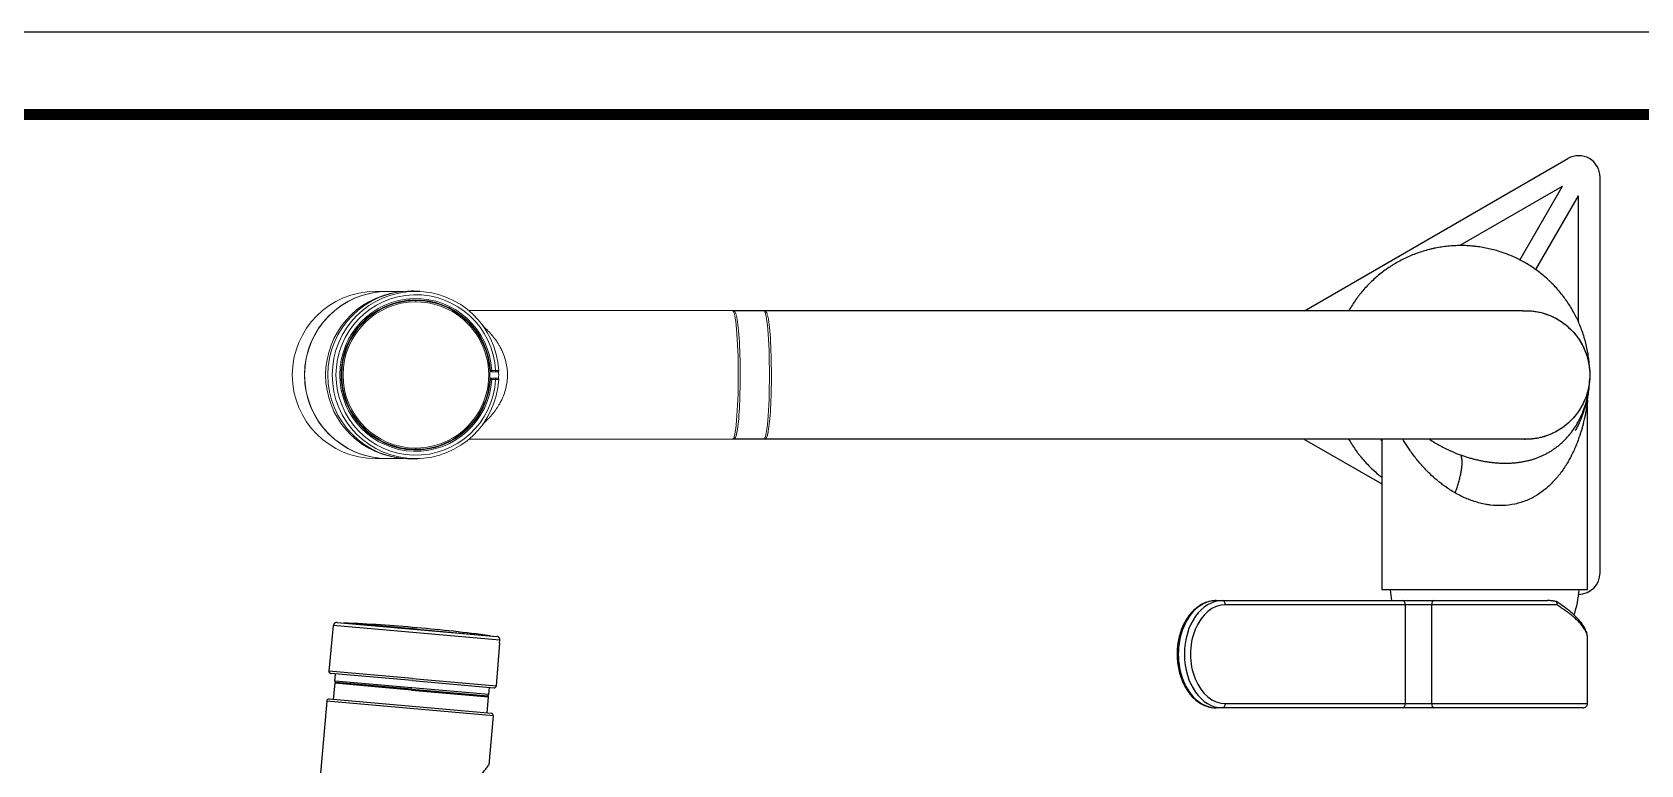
# Model space of a CAD drawing. Extents: x 0 to 1128, y 0 to 827.
# Drawn here: x 388.2 to 763.2, y 656 to 826.8 of the extents above; entities that cross this region are included whole.
import ezdxf

# ---------------------------------------------------------------- set-up
doc = ezdxf.new("R2010")
doc.units = 0
doc.header["$LTSCALE"] = 10
doc.header["$MEASUREMENT"] = 0
doc.layers.get('0').update_dxf_attribs({"linetype": 'CONTINUOUS'})
doc.layers.add('1', color=7, linetype='CONTINUOUS')

msp = doc.modelspace()

# ---------------------------------------------------------------- linework, layer by layer
at = {"color": 7, "linetype": 'Continuous'}
for p, q in [((684.75, 761.86), (746.19, 797.33)), ((753.69, 700.72), (753.69, 793)), ((744.86, 790.79), (721.03, 777.04)), ((744.86, 790.79), (734.95, 773.72)), ((738.7, 771.43), (748.69, 788.62)), ((748.69, 759.16), (748.69, 788.62)), ((748.69, 755.3), (748.69, 755.31)), ((684.75, 731.86), (702.79, 721.45))]:
    msp.add_line(p, q, dxfattribs=at)
at = {"ltscale": 0.5}
for p, q in [((558.73, 761.86), (551.46, 761.86)), ((735.61, 761.85), (558.81, 761.85)), ((558.74, 731.87), (551.47, 731.87)), ((735.77, 731.87), (558.74, 731.87))]:
    msp.add_line(p, q, dxfattribs=at)
msp.add_lwpolyline([(0, 0), (1128.4, 0), (1128.4, 826.8), (0, 826.8)], close=True, dxfattribs=at)
at = {"color": 5, "linetype": 'ByBlock', "lineweight": 200, "const_width": 2.6}
msp.add_lwpolyline([(18.14, 35.4), (1110.14, 35.4), (1110.14, 807.6), (18.14, 807.6)], close=True, dxfattribs=at)
at = {"color": 7, "linetype": 'Continuous'}
for centre, start, end in [((748.69, 793), 0, 120), ((748.69, 700.72), 270.1485, 0)]:
    msp.add_arc(centre, 5, start, end, dxfattribs=at)
at = {"layer": '1', "color": 7, "linetype": 'Continuous', "lineweight": 18}
for p, q in [((471.05, 766.37), (468.24, 766.37)), ((474.7, 766.37), (471.11, 766.37)), ((479.49, 766.28), (478.57, 766.37)), ((479.32, 764.12), (479.22, 764.14)), ((551.47, 761.87), (489.97, 761.87)), ((495.3, 747.62), (496.2, 747.62)), ((496.2, 746.12), (495.3, 746.12)), ((489.97, 731.87), (551.47, 731.87)), ((479.22, 729.61), (479.32, 729.62)), ((468.24, 727.37), (471.05, 727.37)), ((471.11, 727.37), (474.7, 727.37)), ((478.57, 727.37), (479.49, 727.47))]:
    msp.add_line(p, q, dxfattribs=at)
at = {"layer": '1', "color": 7, "linetype": 'Continuous', "lineweight": 13}
for p, q in [((477.55, 766.37), (476.62, 766.47)), ((477.6, 764.21), (477.49, 764.22)), ((494.88, 747.9), (495, 747.9)), ((495.32, 747.92), (496.23, 747.92)), ((495, 745.84), (494.88, 745.84)), ((496.23, 745.82), (495.32, 745.82)), ((477.6, 729.53), (477.49, 729.52)), ((477.55, 727.37), (476.62, 727.28))]:
    msp.add_line(p, q, dxfattribs=at)
at = {"layer": '1', "color": 7, "linetype": 'Continuous', "lineweight": -3}
for p, q in [((750.79, 696.86), (750.79, 740.97)), ((702.79, 731.86), (702.79, 696.86)), ((664.21, 694.26), (665.62, 694.26)), ((665.62, 694.26), (707.6, 694.26)), ((702.79, 696.86), (750.79, 696.86)), ((748.79, 696.76), (704.79, 696.76)), ((706.69, 696.86), (706.79, 696.76)), ((707.6, 694.26), (714.92, 694.26)), ((746.89, 696.86), (746.79, 696.76)), ((708.3, 693.26), (666.33, 693.26)), ((714.41, 693.26), (708.3, 693.26)), ((708.3, 670.26), (708.3, 693.26)), ((714.41, 693.26), (714.41, 670.26)), ((458.37, 688.46), (457.34, 677.81)), ((477.8, 686.76), (458.37, 688.46)), ((459.24, 689.18), (496.47, 685.92)), ((477.87, 687.56), (460.88, 689.05)), ((497.2, 685.06), (477.8, 686.76)), ((477.87, 687.56), (494.85, 686.08)), ((495.57, 686), (496.47, 685.92)), ((496.39, 674.39), (497.17, 684.36)), ((497.14, 684.36), (497.2, 685.06)), ((497.14, 684.36), (497.17, 684.36)), ((750.76, 670.26), (750.76, 685.59)), ((476.86, 676.1), (457.34, 677.81)), ((476.82, 675.6), (457.8, 677.26)), ((458.74, 675.47), (458.89, 677.16)), ((494.6, 672.33), (458.74, 675.47)), ((476.65, 673.6), (458.91, 675.15)), ((476.82, 675.6), (495.84, 673.93)), ((476.86, 676.1), (496.39, 674.39)), ((458.7, 674.97), (458.37, 671.19)), ((476.63, 673.4), (458.7, 674.97)), ((476.63, 673.4), (494.56, 671.84)), ((476.65, 673.6), (494.38, 672.05)), ((494.23, 668.05), (494.56, 671.84)), ((494.6, 672.33), (494.75, 674.03)), ((456.83, 670.82), (451.93, 614.83)), ((495.68, 667.42), (456.83, 670.82)), ((495.23, 667.96), (457.37, 671.27)), ((665.62, 669.26), (664.21, 669.26)), ((707.6, 669.26), (665.62, 669.26)), ((666.33, 670.26), (708.3, 670.26)), ((714.92, 669.26), (707.6, 669.26)), ((708.3, 670.26), (714.41, 670.26)), ((494.68, 655.96), (495.68, 667.42))]:
    msp.add_line(p, q, dxfattribs=at)
for centre, radius, start, end in [((726.79, 698.12), 22.04, 183.5395, 190.1058), ((726.79, 698.12), 22.04, 340.9213, 356.4605), ((459.17, 688.38), 0.8, 85, 174.5), ((460.87, 688.75), 0.3, 87.4433, 101.9899), ((443.04, 289.45), 400, 85, 87.4433), ((443.04, 289.45), 400, 82.5567, 85), ((494.82, 685.78), 0.3, 68.0101, 82.5567), ((457.84, 677.76), 0.5, 174.5, 265), ((458.9, 674.96), 0.2, 85, 175), ((459.04, 675.45), 0.3, 175, 265), ((494.31, 672.36), 0.3, 265, 355), ((494.36, 671.85), 0.2, 355, 85), ((495.89, 674.43), 0.5, 265, 355.5), ((457.33, 670.78), 0.5, 85, 175), ((495.18, 667.46), 0.5, 355, 85)]:
    msp.add_arc(centre, radius, start, end, dxfattribs=at)
at = {"layer": '1', "color": 7, "linetype": 'Continuous', "lineweight": 18}
for centre, major_axis, ratio, start_param, end_param in [((468.24, 746.87), (0, -19.5), 0.996195, 3.141593, 4.712389), ((471.05, 746.87), (0, -19.5), 0.996195, 3.141593, 4.712389), ((471.11, 746.87), (0, -19.5), 0.996195, 3.141593, 4.712389), ((476.01, 746.87), (0, -19.5), 0.996195, 3.282719, 4.712389), ((476.62, 746.87), (0, -19.6), 0.996195, 3.141593, 6.283185), ((477.55, 746.87), (0, -19.5), 0.996195, 3.141593, 6.283185), ((476.62, 746.87), (0, -19.6), 0.996195, 3.041651, 3.141593), ((477.55, 746.87), (0, -19.5), 0.996195, 1.625505, 3.141593), ((477.49, 746.87), (0, 17.35), 0.996195, 0, 3.141593), ((477.6, 746.87), (0, 17.5), 0.996195, 4.771421, 10.936543), ((477.6, 746.87), (0, -17.34), 0.996195, 3.141593, 6.283185), ((477.49, 746.87), (0, 17.49), 0.996195, 4.771456, 6.383135), ((477.49, 746.87), (0, -17.35), 0.996195, 3.041651, 3.141593), ((477.6, 746.87), (0, -17.34), 0.996195, 0, 3.141593), ((551.97, 746.87), (0, -14.5), 0.087156, 1.570796, 2.833864), ((559.24, 746.87), (0, -14.5), 0.087156, 1.570796, 2.833864), ((468.24, 746.87), (0, -19.5), 0.996195, 4.712389, 6.283185), ((471.05, 746.87), (0, -19.5), 0.996195, 4.712389, 6.283185), ((471.11, 746.87), (0, -19.5), 0.996195, 4.712389, 6.283185), ((476.01, 746.87), (0, -19.5), 0.996195, 4.712389, 6.142059), ((477.49, 746.87), (0, -19.51), 0.996195, 1.525769, 1.615822), ((551.97, 746.87), (0, -14.5), 0.087156, 0.443505, 1.570796), ((559.24, 746.87), (0, -14.5), 0.087156, 0.443505, 1.570796), ((477.55, 746.87), (0, -19.5), 0.996195, 0, 1.516088), ((477.49, 746.87), (0, 17.49), 0.996195, 4.407009, 4.653322), ((477.49, 746.87), (0, 17.49), 0.996195, 3.041643, 4.19865), ((477.49, 746.87), (0, -17.35), 0.996195, 0, 0.099942), ((476.62, 746.87), (0, -19.6), 0.996195, 0, 0.099942)]:
    msp.add_ellipse(centre, major_axis=major_axis, ratio=ratio, start_param=start_param, end_param=end_param, dxfattribs=at)
at = {"layer": '1', "color": 7, "linetype": 'Continuous', "lineweight": 13}
for centre, major_axis, ratio, start_param, end_param in [((477.62, 746.87), (0, 18.7), 0.996195, 4.768562, 10.939402), ((477.62, 746.87), (0, 17.8), 0.996195, 4.771421, 10.936543), ((477.63, 746.87), (0, -17.05), 0.996195, 3.141593, 6.283185), ((477.6, 763.91), (0, -0.3), 0.087156, 1.61344, 3.132866), ((477.63, 746.87), (0, -17.05), 0.996195, 0, 3.141593), ((551.47, 746.87), (0, -15), 0.087156, 1.570796, 3.141593), ((558.74, 746.87), (0, -15), 0.087156, 1.570796, 3.141593), ((495.3, 747.92), (-0.299, -0.018), 0.005142, 0.095842, 1.657912), ((495.3, 747.92), (0, 0.3), 0.995395, 1.629826, 3.141593), ((495.3, 747.92), (0, 0.3), 0.087156, 3.141593, 4.712389), ((551.47, 746.87), (0, -15), 0.087156, 6.283185, 7.853982), ((558.74, 746.87), (0, -15), 0.087156, 6.283185, 7.853982), ((495.3, 745.82), (0, -0.3), 0.995395, 3.141593, 4.65336), ((495.3, 745.82), (0.299, -0.018), 0.005142, 1.483681, 3.045751), ((495.3, 745.82), (0, -0.3), 0.087156, 1.570796, 3.141593), ((477.6, 729.83), (0, 0.3), 0.087156, 3.150319, 4.669746)]:
    msp.add_ellipse(centre, major_axis=major_axis, ratio=ratio, start_param=start_param, end_param=end_param, dxfattribs=at)
at = {"layer": '1', "color": 7, "linetype": 'Continuous', "lineweight": -3}
for centre, major_axis, ratio, start_param, end_param in [((664.21, 681.76), (0, 12.5), 0.707107, 0, 3.141593), ((665.62, 681.76), (0, -12.5), 0.707107, 3.141593, 6.283185), ((665.62, 693.26), (0, 1), 0.707107, 4.712389, 6.283185), ((707.6, 693.26), (0, 1), 0.707107, 4.712389, 6.283185), ((714.92, 693.26), (0, 1), 0.514139, 0, 1.570796), ((666.33, 681.76), (0, 11.5), 0.707107, 0, 3.141593), ((665.62, 670.26), (0, -1), 0.707107, 0, 1.570796), ((707.6, 670.26), (0, -1), 0.707107, 0, 1.570796), ((714.92, 670.26), (0, -1), 0.514139, 4.712389, 6.283185)]:
    msp.add_ellipse(centre, major_axis=major_axis, ratio=ratio, start_param=start_param, end_param=end_param, dxfattribs=at)
for points, knots in [([(751.25, 748.36), (751.25, 748.37), (751.22, 748.87), (751.19, 749.38), (751.13, 750), (751.11, 750.12), (751.08, 750.37), (751.07, 750.49), (751.02, 750.86), (750.99, 751.1), (750.88, 751.84), (750.71, 752.81), (750.39, 754.25), (750, 755.67), (749.54, 757.07), (749.18, 757.99), (748.81, 758.9), (748.61, 759.35), (748.34, 759.91), (748.29, 760.03), (748.18, 760.25), (748.01, 760.58), (747.84, 760.91), (747.49, 761.57), (747.01, 762.43), (746.22, 763.67), (745.37, 764.88), (744.47, 766.04), (743.51, 767.16), (742.82, 767.88), (742.39, 768.32), (742.3, 768.41), (742.12, 768.58), (741.85, 768.84), (741.58, 769.09), (741.03, 769.59), (740.28, 770.23), (739.12, 771.14), (737.92, 771.99), (736.67, 772.78), (735.81, 773.26), (735.16, 773.61), (734.83, 773.78), (734.5, 773.95), (734.27, 774.06), (734.16, 774.11), (733.6, 774.38), (733.15, 774.58), (732.23, 774.96), (731.31, 775.31), (729.91, 775.77), (728.49, 776.16), (727.06, 776.48), (726.08, 776.65), (725.35, 776.75), (724.98, 776.8), (724.61, 776.85), (724.36, 776.87), (724.24, 776.89), (723.62, 776.95), (723.13, 776.98), (722.14, 777.03), (721.65, 777.04), (720.67, 777.04), (719.68, 777.01), (718.22, 776.9), (716.75, 776.71), (715.78, 776.54), (715.05, 776.39), (714.81, 776.34), (714.45, 776.26), (714.33, 776.23), (714.08, 776.17), (713.48, 776.02), (712.41, 775.72), (711.01, 775.26), (710.1, 774.9), (709.19, 774.52), (708.29, 774.12), (706.98, 773.45), (706.12, 772.96), (705.49, 772.58), (705.27, 772.45), (704.96, 772.25), (704.86, 772.18), (704.65, 772.04), (704.13, 771.7), (703.22, 771.06), (702.06, 770.15), (700.95, 769.18), (700.24, 768.5), (699.55, 767.81), (698.88, 767.09), (698.23, 766.34), (697.84, 765.86), (697.76, 765.76), (697.61, 765.57), (697.53, 765.47), (697.3, 765.17), (697.15, 764.98), (696.71, 764.38), (696.15, 763.57), (695.54, 762.6), (695.2, 762.03), (695.12, 761.88)], [0, 0, 0, 0, 0.00042, 0.019519, 0.019519, 0.024293, 0.024293, 0.029068, 0.029068, 0.038617, 0.038617, 0.057716, 0.076814, 0.095913, 0.115011, 0.13411, 0.13411, 0.153209, 0.153209, 0.157983, 0.157983, 0.162758, 0.172307, 0.172307, 0.191406, 0.210504, 0.229603, 0.248701, 0.2678, 0.286898, 0.286898, 0.291673, 0.291673, 0.296448, 0.305997, 0.305997, 0.325095, 0.344194, 0.363293, 0.382391, 0.40149, 0.40149, 0.411039, 0.415814, 0.415814, 0.420588, 0.420588, 0.439687, 0.439687, 0.458785, 0.477884, 0.496982, 0.516081, 0.53518, 0.53518, 0.544729, 0.549503, 0.549503, 0.554278, 0.554278, 0.573377, 0.573377, 0.592475, 0.592475, 0.611574, 0.630672, 0.649771, 0.668869, 0.668869, 0.678419, 0.678419, 0.683193, 0.683193, 0.687968, 0.707066, 0.726165, 0.745264, 0.745264, 0.764362, 0.783461, 0.802559, 0.802559, 0.812108, 0.812108, 0.816883, 0.816883, 0.821658, 0.840756, 0.859855, 0.878953, 0.898052, 0.898052, 0.91715, 0.936249, 0.936249, 0.941024, 0.941024, 0.945798, 0.945798, 0.955348, 0.955348, 0.974446, 0.993545, 1, 1, 1, 1]), ([(735.61, 761.85), (735.69, 761.85), (735.92, 761.86), (736.14, 761.86), (736.29, 761.86)], [0, 0, 0, 0, 0.3499, 1, 1, 1, 1]), ([(736.29, 761.86), (736.67, 761.86), (737.42, 761.83), (738.55, 761.71), (739.66, 761.5), (740.75, 761.2), (741.59, 760.9), (742.19, 760.65), (742.57, 760.48), (742.94, 760.31), (743.3, 760.12), (743.66, 759.93), (744.01, 759.72), (744.36, 759.51), (744.7, 759.29), (745.03, 759.05), (745.36, 758.81), (745.68, 758.56), (745.99, 758.3), (746.3, 758.03), (746.6, 757.76), (747.01, 757.36), (747.5, 756.84), (748.07, 756.17), (748.59, 755.47), (749.06, 754.74), (749.5, 753.98), (749.89, 753.2), (750.18, 752.52), (750.39, 751.98), (750.54, 751.56), (750.67, 751.15), (750.78, 750.73), (750.89, 750.31), (750.98, 749.89), (751.07, 749.46), (751.13, 749.04), (751.19, 748.61), (751.23, 748.17), (751.27, 747.74), (751.28, 747.3), (751.29, 746.63), (751.26, 745.72), (751.13, 744.6), (750.92, 743.49), (750.63, 742.4), (750.33, 741.56), (750.08, 740.96), (749.91, 740.58), (749.73, 740.21), (749.55, 739.84), (749.35, 739.49), (749.15, 739.14), (748.94, 738.79), (748.71, 738.45), (748.48, 738.12), (748.24, 737.79), (747.99, 737.47), (747.73, 737.16), (747.46, 736.85), (747.18, 736.55), (746.79, 736.14), (746.26, 735.65), (745.59, 735.08), (744.89, 734.56), (744.17, 734.08), (743.41, 733.65), (742.62, 733.26), (741.95, 732.97), (741.4, 732.76), (740.99, 732.61), (740.58, 732.48), (740.16, 732.36), (739.74, 732.26), (739.32, 732.16), (738.89, 732.08), (738.46, 732.02), (738.03, 731.96), (737.6, 731.92), (737.17, 731.88), (736.73, 731.87), (736.26, 731.86), (735.94, 731.86), (735.77, 731.87)], [0, 0, 0, 0, 0.023931, 0.04763, 0.071231, 0.094875, 0.118698, 0.127393, 0.136043, 0.144655, 0.153234, 0.161787, 0.17032, 0.17884, 0.187353, 0.195865, 0.204384, 0.212915, 0.221465, 0.230039, 0.238646, 0.24729, 0.265759, 0.284089, 0.302344, 0.320586, 0.338879, 0.357286, 0.375868, 0.38506, 0.394213, 0.403335, 0.412435, 0.42152, 0.430597, 0.439674, 0.44876, 0.457863, 0.466989, 0.476148, 0.485345, 0.49459, 0.51852, 0.542217, 0.565819, 0.589464, 0.613289, 0.621984, 0.630634, 0.639245, 0.647824, 0.656377, 0.66491, 0.67343, 0.681943, 0.690456, 0.698974, 0.707505, 0.716055, 0.72463, 0.733236, 0.74188, 0.760349, 0.77868, 0.796934, 0.815177, 0.833469, 0.851876, 0.870458, 0.87965, 0.888803, 0.897926, 0.907026, 0.91611, 0.925187, 0.934265, 0.943351, 0.952453, 0.96158, 0.970738, 0.979936, 0.989181, 1, 1, 1, 1]), ([(736.29, 761.86), (738.25, 761.86), (742.18, 761.08), (747.17, 757.74), (750.51, 752.75), (751.68, 746.86), (750.51, 740.97), (747.17, 735.98), (742.18, 732.64), (738.08, 731.83), (735.95, 731.86), (735.78, 731.87)], [0, 0, 0, 0, 0.123655, 0.24731, 0.370966, 0.494621, 0.618276, 0.741931, 0.865587, 0.989242, 1, 1, 1, 1]), ([(721.22, 728.21), (721.24, 728.2), (721.28, 728.19), (721.35, 728.16), (721.41, 728.14), (721.48, 728.12), (721.54, 728.1), (721.88, 727.98), (722.49, 727.77), (723.38, 727.5), (724.28, 727.26), (725.17, 727.04), (726.06, 726.85), (726.95, 726.69), (727.83, 726.56), (728.71, 726.45), (729.57, 726.37), (730.43, 726.32), (731.28, 726.29), (732.13, 726.3), (732.96, 726.33), (733.64, 726.38), (734.17, 726.43), (734.57, 726.48), (734.97, 726.53), (735.36, 726.6), (735.76, 726.66), (736.15, 726.74), (736.53, 726.82), (736.92, 726.91), (737.3, 727.01), (737.68, 727.12), (738.06, 727.23), (738.43, 727.35), (738.8, 727.48), (739.17, 727.61), (739.54, 727.76), (739.9, 727.91), (740.26, 728.07), (740.61, 728.24), (740.97, 728.42), (741.32, 728.6), (741.66, 728.79), (742.01, 728.99), (742.35, 729.2), (742.68, 729.42), (743.02, 729.65), (743.36, 729.89), (743.71, 730.16), (744.06, 730.44), (744.41, 730.73), (744.75, 731.03), (745.09, 731.34), (745.41, 731.66), (745.73, 731.99), (746.05, 732.33), (746.35, 732.68), (746.65, 733.03), (746.94, 733.4), (747.22, 733.77), (747.49, 734.16), (747.76, 734.55), (748.01, 734.94), (748.26, 735.35), (748.48, 735.73), (748.67, 736.09), (748.84, 736.41), (749.01, 736.73), (749.16, 737.05), (749.31, 737.37), (749.45, 737.69), (749.58, 738), (749.71, 738.31), (749.83, 738.63), (749.95, 738.96), (750.07, 739.3), (750.19, 739.65), (750.29, 739.99), (750.39, 740.31), (750.47, 740.61), (750.54, 740.88), (750.61, 741.14), (750.67, 741.38), (750.72, 741.6), (750.76, 741.8), (750.8, 741.97), (750.83, 742.13), (750.86, 742.27), (750.88, 742.39), (750.9, 742.48), (750.91, 742.56), (750.92, 742.61), (750.93, 742.65), (750.93, 742.66), (750.93, 742.67), (750.93, 742.65), (750.93, 742.63), (750.92, 742.59), (750.91, 742.53), (750.9, 742.46), (750.89, 742.39), (750.88, 742.33), (750.87, 742.29), (750.86, 742.25), (750.85, 742.2), (750.84, 742.15), (750.83, 742.09), (750.82, 742.04), (750.81, 741.98), (750.8, 741.92), (750.79, 741.85), (750.77, 741.79), (750.76, 741.72), (750.75, 741.65), (750.73, 741.58), (750.72, 741.5), (750.7, 741.42), (750.68, 741.34), (750.66, 741.25), (750.64, 741.14), (750.61, 741.02), (750.58, 740.89), (750.55, 740.75), (750.51, 740.6), (750.47, 740.45), (750.43, 740.28), (750.38, 740.11), (750.33, 739.92), (750.25, 739.61), (750.11, 739.15), (749.92, 738.55), (749.71, 737.92), (749.47, 737.26), (749.19, 736.58), (748.89, 735.87), (748.55, 735.14), (748.22, 734.47), (748, 734.04), (747.9, 733.86)], [0, 0, 0, 0, 0.00101, 0.002018, 0.003025, 0.004031, 0.005035, 0.006037, 0.019654, 0.032965, 0.045988, 0.058738, 0.071237, 0.083502, 0.095557, 0.107426, 0.119136, 0.130715, 0.142195, 0.15361, 0.165001, 0.176409, 0.182075, 0.187771, 0.193502, 0.199274, 0.205092, 0.210961, 0.216887, 0.222875, 0.228929, 0.235054, 0.241256, 0.247539, 0.253907, 0.260365, 0.266918, 0.273569, 0.280324, 0.287184, 0.294155, 0.30124, 0.308443, 0.315766, 0.323213, 0.330787, 0.338491, 0.346327, 0.355221, 0.364239, 0.373384, 0.382658, 0.392065, 0.401606, 0.411284, 0.421102, 0.43106, 0.441161, 0.451406, 0.461796, 0.472332, 0.483016, 0.493848, 0.504828, 0.515959, 0.524588, 0.53319, 0.541763, 0.550307, 0.558821, 0.567306, 0.575761, 0.584185, 0.592578, 0.600939, 0.611027, 0.620765, 0.630152, 0.639187, 0.647868, 0.656197, 0.664173, 0.671797, 0.679071, 0.685998, 0.692702, 0.699188, 0.70546, 0.711527, 0.717397, 0.723079, 0.728584, 0.733177, 0.737784, 0.742414, 0.747075, 0.751776, 0.756524, 0.761328, 0.766195, 0.771134, 0.773269, 0.775428, 0.777611, 0.779819, 0.782052, 0.784311, 0.786595, 0.788906, 0.791243, 0.793607, 0.795999, 0.798418, 0.800865, 0.80334, 0.805844, 0.808377, 0.810938, 0.81353, 0.816927, 0.820511, 0.824281, 0.828238, 0.832382, 0.836716, 0.841238, 0.84595, 0.850852, 0.855946, 0.870914, 0.886289, 0.902076, 0.918282, 0.934915, 0.951981, 0.969486, 0.987438, 1, 1, 1, 1]), ([(750.9, 742.04), (750.93, 742.19), (751.03, 742.84), (751.16, 743.97), (751.24, 745.05), (751.26, 745.64), (751.27, 745.74)], [0, 0, 0, 0, 0.128368, 0.524564, 0.920761, 1, 1, 1, 1]), ([(750.79, 740.97), (750.79, 740.97), (750.78, 740.95), (750.78, 740.92), (750.78, 740.9), (750.78, 740.9), (750.78, 740.9), (750.78, 740.9), (750.78, 740.9), (750.78, 740.9), (750.78, 740.9), (750.78, 740.89), (750.78, 740.88), (750.77, 740.82), (750.76, 740.74), (750.72, 740.45), (750.68, 740.17), (750.61, 739.72), (750.6, 739.6), (750.57, 739.47), (750.57, 739.42), (750.56, 739.4), (750.56, 739.39), (750.56, 739.39), (750.56, 739.39), (750.56, 739.39), (750.56, 739.39), (750.56, 739.39), (750.56, 739.35), (750.53, 739.16), (750.49, 738.96), (750.41, 738.47), (750.34, 738.11), (750.24, 737.61), (750.21, 737.49), (750.19, 737.35), (750.18, 737.32), (750.18, 737.3), (750.17, 737.3), (750.17, 737.3), (750.17, 737.29), (750.17, 737.29), (750.17, 737.29), (750.17, 737.29), (750.17, 737.29), (750.17, 737.29), (750.17, 737.29), (750.17, 737.26), (750.16, 737.22), (750.13, 737.08), (750.1, 736.94), (750.03, 736.63), (749.99, 736.45), (749.89, 736.04), (749.84, 735.81), (749.75, 735.44), (749.71, 735.31), (749.67, 735.14), (749.66, 735.1), (749.65, 735.06), (749.64, 735.05), (749.64, 735.05), (749.64, 735.05), (749.64, 735.05), (749.64, 735.05), (749.64, 735.03), (749.63, 735), (749.6, 734.88), (749.57, 734.78), (749.46, 734.37), (749.36, 734.06), (749.19, 733.48), (749.1, 733.21), (748.93, 732.7), (748.85, 732.47), (748.7, 732.05), (748.63, 731.85), (748.51, 731.5), (748.45, 731.35), (748.34, 731.08), (748.25, 730.84), (748.19, 730.68), (748.15, 730.6), (748.14, 730.57), (748.13, 730.55), (748.13, 730.55), (748.13, 730.54), (748.13, 730.54), (748.13, 730.54), (748.13, 730.54), (748.13, 730.54), (748.13, 730.54), (748.13, 730.54), (748.13, 730.54), (748.13, 730.54), (748.12, 730.53), (748.11, 730.49), (748.07, 730.4), (747.95, 730.11), (747.84, 729.85), (747.57, 729.24), (747.39, 728.85), (747.02, 728.1), (746.84, 727.74), (746.47, 727.05), (746.28, 726.73), (746.07, 726.37), (746.04, 726.32), (746, 726.25), (745.98, 726.22), (745.97, 726.2), (745.96, 726.19), (745.96, 726.19), (745.96, 726.19), (745.96, 726.18), (745.96, 726.18), (745.96, 726.18), (745.96, 726.18), (745.89, 726.08), (745.7, 725.77), (745.25, 725.06), (744.85, 724.49), (744.02, 723.38), (743.45, 722.7), (742.27, 721.44), (741.66, 720.87), (740.42, 719.83), (739.78, 719.37), (739.1, 718.93), (739.05, 718.9), (738.99, 718.87), (738.98, 718.86), (738.97, 718.85), (738.97, 718.85), (738.97, 718.85), (738.97, 718.85), (738.97, 718.85), (738.97, 718.85), (738.96, 718.85), (738.93, 718.83), (738.8, 718.75), (738.45, 718.54), (737.71, 718.13), (737.05, 717.82), (735.71, 717.27), (734.79, 716.98), (732.92, 716.57), (731.97, 716.45), (730.04, 716.37), (729.06, 716.41), (728.04, 716.54), (728, 716.55), (727.95, 716.56), (727.93, 716.56), (727.93, 716.56), (727.93, 716.56), (727.93, 716.56), (727.92, 716.56), (727.91, 716.56), (727.85, 716.57), (727.67, 716.6), (727.28, 716.66), (726.5, 716.8), (725.82, 716.96), (724.47, 717.33), (723.55, 717.64), (721.73, 718.41), (720.82, 718.85), (719.91, 719.37)], [0, 0, 0, 0, 0.006283, 0.009758, 0.009866, 0.009894, 0.009894, 0.009921, 0.009921, 0.009975, 0.010192, 0.010626, 0.011495, 0.013232, 0.027131, 0.027131, 0.054927, 0.054927, 0.061876, 0.063613, 0.064482, 0.064916, 0.064943, 0.064943, 0.06497, 0.06497, 0.065025, 0.065133, 0.06535, 0.068825, 0.082723, 0.082723, 0.110519, 0.110519, 0.117468, 0.119206, 0.11964, 0.119857, 0.119966, 0.12002, 0.120027, 0.12003, 0.12003, 0.120034, 0.120034, 0.120047, 0.120074, 0.120943, 0.124417, 0.124417, 0.138316, 0.138316, 0.152214, 0.152214, 0.166112, 0.166112, 0.173061, 0.173061, 0.174798, 0.175015, 0.17507, 0.175097, 0.175097, 0.175124, 0.175124, 0.175233, 0.175667, 0.176535, 0.18001, 0.18001, 0.193908, 0.193908, 0.207806, 0.207806, 0.221704, 0.221704, 0.235603, 0.235603, 0.249501, 0.249501, 0.263399, 0.277297, 0.277297, 0.284246, 0.284246, 0.285115, 0.285223, 0.285237, 0.28524, 0.28524, 0.285244, 0.285244, 0.28525, 0.285278, 0.285332, 0.285549, 0.285983, 0.287721, 0.291195, 0.305093, 0.305093, 0.332889, 0.332889, 0.360686, 0.360686, 0.388482, 0.388482, 0.391957, 0.393694, 0.394562, 0.394997, 0.395214, 0.395323, 0.395377, 0.395377, 0.39539, 0.39539, 0.395404, 0.395431, 0.40238, 0.416278, 0.444075, 0.444075, 0.499667, 0.499667, 0.55526, 0.55526, 0.610852, 0.610852, 0.614327, 0.615195, 0.61563, 0.615643, 0.615643, 0.615657, 0.615657, 0.615684, 0.615738, 0.615847, 0.616064, 0.617801, 0.62475, 0.638648, 0.666445, 0.666445, 0.722037, 0.722037, 0.77763, 0.77763, 0.833222, 0.833222, 0.83496, 0.835828, 0.835883, 0.835883, 0.835937, 0.835937, 0.836045, 0.836263, 0.836697, 0.840171, 0.847121, 0.861019, 0.888815, 0.888815, 0.944407, 0.944407, 1, 1, 1, 1]), ([(750.79, 740.98), (750.79, 741.07), (750.79, 741.24), (750.8, 741.46), (750.81, 741.63), (750.81, 741.73), (750.81, 741.75), (750.8, 741.75)], [0, 0, 0, 0, 0.155618, 0.312821, 0.492414, 0.712543, 1, 1, 1, 1]), ([(695.11, 731.85), (695.21, 731.68), (695.56, 731.08), (696.2, 730.08), (696.76, 729.27), (697.2, 728.68), (697.43, 728.38), (697.66, 728.09), (697.81, 727.9), (697.89, 727.8), (698.29, 727.32), (698.93, 726.57), (699.61, 725.85), (700.31, 725.16), (701.02, 724.48), (701.95, 723.68), (702.53, 723.21), (702.73, 723.06)], [0, 0, 0, 0, 0.052007, 0.178238, 0.304469, 0.304469, 0.367584, 0.399142, 0.399142, 0.430699, 0.430699, 0.55693, 0.683161, 0.683161, 0.809392, 0.935622, 1, 1, 1, 1]), ([(719.91, 719.37), (719.1, 719.83), (718.29, 720.34), (717.39, 720.98), (717.29, 721.06), (717.19, 721.13), (717.19, 721.13), (717.19, 721.13), (717.19, 721.13), (717.19, 721.13), (717.19, 721.13), (717.18, 721.14), (717.18, 721.14), (717.16, 721.15), (717.13, 721.18), (717.07, 721.22), (716.87, 721.37), (716.41, 721.72), (715.98, 722.07), (715.12, 722.79), (714.54, 723.31), (713.39, 724.42), (712.82, 725.02), (711.68, 726.28), (711.12, 726.96), (710.29, 728.02), (710.02, 728.38), (709.74, 728.78), (709.72, 728.8), (709.7, 728.83), (709.7, 728.83), (709.7, 728.83), (709.7, 728.83), (709.7, 728.83), (709.69, 728.83), (709.69, 728.84), (709.69, 728.84), (709.68, 728.86), (709.64, 728.91), (709.55, 729.04), (709.35, 729.31), (708.76, 730.18), (708.24, 730.98), (707.8, 731.7), (707.75, 731.78), (707.7, 731.86)], [0, 0, 0, 0, 0.140351, 0.140351, 0.157895, 0.157929, 0.157929, 0.157963, 0.157963, 0.158032, 0.158169, 0.158443, 0.158991, 0.160088, 0.162281, 0.166667, 0.175439, 0.210526, 0.280702, 0.280702, 0.421053, 0.421053, 0.561403, 0.561403, 0.701754, 0.701754, 0.77193, 0.77193, 0.776316, 0.776864, 0.776933, 0.776967, 0.776967, 0.777001, 0.777001, 0.777138, 0.777412, 0.778509, 0.780702, 0.789474, 0.807018, 0.842105, 0.982456, 0.982456, 1, 1, 1, 1]), ([(713.96, 731.85), (714.05, 731.79), (714.14, 731.73), (714.96, 731.2), (715.72, 730.75), (717.25, 729.92), (718.03, 729.54), (719.61, 728.83), (720.41, 728.5), (721.22, 728.21)], [0, 0, 0, 0, 0.039693, 0.039693, 0.359795, 0.359795, 0.679898, 0.679898, 1, 1, 1, 1]), ([(664.21, 694.26), (663.97, 694.26), (663.34, 694.23), (662.31, 694.03), (661.14, 693.58), (660.03, 692.93), (658.99, 692.09), (658.05, 691.06), (657.21, 689.87), (656.49, 688.53), (655.9, 687.07), (655.47, 685.52), (655.18, 683.91), (655.05, 682.25), (655.09, 680.59), (655.28, 678.95), (655.63, 677.35), (656.13, 675.83), (656.77, 674.41), (657.55, 673.12), (658.45, 671.98), (659.46, 671.02), (660.56, 670.25), (661.73, 669.68), (662.95, 669.34), (663.78, 669.26), (664.21, 669.26)], [0, 0, 0, 0, 0.023416, 0.064551, 0.105748, 0.147198, 0.189016, 0.2312, 0.273671, 0.316323, 0.359064, 0.401832, 0.444599, 0.487364, 0.530137, 0.572931, 0.615758, 0.658631, 0.701559, 0.744531, 0.787499, 0.830378, 0.873048, 0.915371, 0.95726, 1, 1, 1, 1]), ([(714.92, 694.26), (717.13, 694.26), (719.48, 694.26), (724.5, 694.26), (727.03, 694.26), (732.12, 694.26), (734.55, 694.26), (738.49, 694.26), (740.01, 694.26), (741.41, 694.26)], [0, 0, 0, 0, 0.269526, 0.269526, 0.539052, 0.539052, 0.808578, 0.808578, 1, 1, 1, 1]), ([(743.46, 694.03), (743.45, 694.03), (743.43, 694.03), (743.39, 694.04), (743.34, 694.05), (743.3, 694.06), (743.25, 694.07), (743.2, 694.08), (743.15, 694.1), (743.09, 694.11), (743.03, 694.12), (742.97, 694.13), (742.91, 694.14), (742.84, 694.15), (742.77, 694.16), (742.69, 694.17), (742.62, 694.18), (742.54, 694.19), (742.44, 694.21), (742.31, 694.22), (742.18, 694.23), (742.04, 694.24), (741.92, 694.25), (741.8, 694.25), (741.69, 694.26), (741.59, 694.26), (741.5, 694.26), (741.43, 694.26), (741.41, 694.26)], [0, 0, 0, 0, 0.018678, 0.038713, 0.060104, 0.082846, 0.106937, 0.132372, 0.159149, 0.187261, 0.216706, 0.247477, 0.279569, 0.312977, 0.347694, 0.383714, 0.42103, 0.459634, 0.499519, 0.569833, 0.636408, 0.699271, 0.758449, 0.813971, 0.865863, 0.914149, 0.958854, 1, 1, 1, 1]), ([(743.95, 693.76), (743.93, 693.77), (743.87, 693.81), (743.79, 693.86), (743.7, 693.91), (743.63, 693.95), (743.56, 693.98), (743.52, 694), (743.48, 694.02), (743.47, 694.02), (743.46, 694.03)], [0, 0, 0, 0, 0.148759, 0.360603, 0.542831, 0.695084, 0.817091, 0.908658, 0.969654, 1, 1, 1, 1]), ([(743.46, 694.03), (743.47, 694.02), (743.47, 694.02), (743.48, 694.01), (743.48, 694), (743.49, 693.99), (743.49, 693.98), (743.51, 693.95), (743.53, 693.91), (743.55, 693.85), (743.57, 693.78), (743.59, 693.7), (743.6, 693.62), (743.61, 693.54), (743.61, 693.47), (743.61, 693.41), (743.6, 693.36), (743.6, 693.32), (743.6, 693.29), (743.59, 693.27), (743.59, 693.26)], [0, 0, 0, 0, 0.017032, 0.034088, 0.051165, 0.068262, 0.085377, 0.102509, 0.185495, 0.275873, 0.373264, 0.477146, 0.586847, 0.677993, 0.757742, 0.826498, 0.884696, 0.932763, 0.971087, 1, 1, 1, 1]), ([(743.59, 693.26), (742.44, 693.26), (741.17, 693.26), (737.17, 693.26), (731.2, 693.26), (722.11, 693.26), (716.67, 693.26), (714.41, 693.26)], [0, 0, 0, 0, 0.153167, 0.153167, 0.452062, 0.74996, 1, 1, 1, 1]), ([(750.76, 685.58), (750.76, 685.6), (750.76, 685.63), (750.76, 685.68), (750.76, 685.73), (750.75, 685.78), (750.75, 685.8), (750.75, 685.81), (750.75, 685.81), (750.75, 685.81), (750.75, 685.81), (750.75, 685.81), (750.75, 685.81), (750.75, 685.81), (750.75, 685.82), (750.75, 685.88), (750.72, 686.04), (750.69, 686.21), (750.6, 686.55), (750.51, 686.79), (750.33, 687.17), (750.26, 687.3), (750.11, 687.56), (750.02, 687.7), (749.74, 688.12), (749.51, 688.41), (749.12, 688.87), (748.98, 689.03), (748.81, 689.21), (748.78, 689.24), (748.75, 689.27), (748.73, 689.28), (748.73, 689.29), (748.73, 689.29), (748.73, 689.29), (748.73, 689.29), (748.73, 689.29), (748.73, 689.29), (748.73, 689.29), (748.72, 689.29), (748.7, 689.32), (748.62, 689.4), (748.55, 689.48), (748.39, 689.63), (748.27, 689.75), (748.02, 689.98), (747.88, 690.11), (747.59, 690.37), (747.43, 690.5), (747.09, 690.79), (746.91, 690.94), (746.51, 691.25), (746.3, 691.41), (745.85, 691.75), (745.6, 691.92), (745.09, 692.28), (744.81, 692.47), (744.23, 692.86), (743.92, 693.06), (743.59, 693.26)], [0, 0, 0, 0, 0.009465, 0.009465, 0.023223, 0.030101, 0.031821, 0.032681, 0.032896, 0.033003, 0.033057, 0.033057, 0.033111, 0.033111, 0.033541, 0.03698, 0.064495, 0.119525, 0.119525, 0.229584, 0.229584, 0.284614, 0.284614, 0.339643, 0.339643, 0.449703, 0.449703, 0.504733, 0.504733, 0.511611, 0.515051, 0.51591, 0.51634, 0.516448, 0.516502, 0.516529, 0.516529, 0.516555, 0.516555, 0.51677, 0.51849, 0.532247, 0.559762, 0.559762, 0.614792, 0.614792, 0.669822, 0.669822, 0.724851, 0.724851, 0.779881, 0.779881, 0.834911, 0.834911, 0.889941, 0.889941, 0.94497, 0.94497, 1, 1, 1, 1]), ([(750.76, 685.59), (750.76, 685.96), (750.65, 686.67), (750.22, 687.71), (749.66, 688.63), (748.98, 689.5), (748.1, 690.46), (746.88, 691.58), (745.49, 692.7), (744.41, 693.43), (743.94, 693.74)], [0, 0, 0, 0, 0.146918, 0.273592, 0.381651, 0.482668, 0.600737, 0.735997, 0.889398, 1, 1, 1, 1]), ([(497.2, 685.06), (497.2, 685.11), (497.2, 685.17), (497.19, 685.27), (497.18, 685.32), (497.14, 685.42), (497.12, 685.47), (497.07, 685.56), (497.04, 685.6), (496.98, 685.68), (496.94, 685.72), (496.86, 685.78), (496.81, 685.81), (496.72, 685.86), (496.67, 685.88), (496.57, 685.91), (496.52, 685.92), (496.47, 685.92)], [0, 0, 0, 0, 0.125, 0.125, 0.25, 0.25, 0.375, 0.375, 0.5, 0.5, 0.625, 0.625, 0.75, 0.75, 0.875, 0.875, 1, 1, 1, 1]), ([(714.41, 670.26), (716.67, 670.26), (722.11, 670.26), (731.2, 670.26), (737.17, 670.26), (742.46, 670.26), (747.05, 670.26), (750.26, 670.26), (750.76, 670.26), (750.76, 670.26)], [0, 0, 0, 0, 0.155943, 0.341733, 0.528145, 0.528145, 0.714068, 0.899896, 1, 1, 1, 1]), ([(749.75, 669.26), (749.79, 669.26), (749.73, 669.26), (749.43, 669.26), (749.15, 669.26), (748.33, 669.26), (747.79, 669.26), (746.51, 669.26), (745.77, 669.26), (744.06, 669.26), (743.09, 669.26), (741.03, 669.26), (739.91, 669.26), (736.33, 669.26), (733.72, 669.26), (729.59, 669.26), (728.21, 669.26), (725.45, 669.26), (724.05, 669.26), (719.94, 669.26), (717.33, 669.26), (714.92, 669.26)], [0, 0, 0, 0, 0.069641, 0.069641, 0.154219, 0.154219, 0.238797, 0.238797, 0.323375, 0.323375, 0.407953, 0.407953, 0.492531, 0.492531, 0.661688, 0.661688, 0.746266, 0.746266, 0.830844, 0.830844, 1, 1, 1, 1]), ([(749.75, 669.26), (749.88, 669.26), (750.14, 669.31), (750.49, 669.53), (750.71, 669.88), (750.76, 670.13), (750.76, 670.26)], [0, 0, 0, 0, 0.240942, 0.499094, 0.757705, 1, 1, 1, 1]), ([(490.95, 616.57), (490.94, 616.59), (490.93, 616.62), (490.82, 616.82), (490.71, 617.03), (490.5, 617.43), (490.39, 617.64), (490.25, 617.92), (490.18, 618.06), (490.14, 618.14), (490.12, 618.18), (490.11, 618.19), (490.1, 618.2), (490.1, 618.21), (490.1, 618.21), (490.1, 618.21), (490.1, 618.21), (490.1, 618.21), (490.1, 618.21), (489.94, 618.51), (489.78, 618.84), (489.42, 619.56), (489.23, 619.94), (488.83, 620.76), (488.63, 621.2), (488.31, 621.89), (488.14, 622.25), (487.95, 622.69), (487.85, 622.91), (487.8, 623.02), (487.78, 623.08), (487.76, 623.11), (487.76, 623.12), (487.75, 623.13), (487.75, 623.13), (487.75, 623.13), (487.75, 623.14), (487.53, 623.64), (487.31, 624.15), (486.89, 625.18), (486.69, 625.71), (486.3, 626.77), (486.12, 627.31), (485.86, 628.12), (485.77, 628.39), (485.65, 628.81), (485.59, 629.01), (485.53, 629.26), (485.49, 629.38), (485.48, 629.44), (485.47, 629.47), (485.47, 629.48), (485.46, 629.49), (485.46, 629.5), (485.46, 629.5), (485.46, 629.5), (485.46, 629.5), (485.46, 629.5), (485.3, 630.13), (485.15, 630.75), (484.92, 631.98), (484.83, 632.59), (484.7, 633.8), (484.67, 634.4), (484.66, 635.29), (484.66, 635.59), (484.68, 636.03), (484.69, 636.18), (484.71, 636.47), (484.72, 636.62), (484.78, 637.35), (484.86, 637.93), (485.08, 639.1), (485.22, 639.68), (485.56, 640.85), (485.75, 641.44), (486.08, 642.32), (486.2, 642.61), (486.39, 643.06), (486.48, 643.28), (486.6, 643.53), (486.66, 643.66), (486.69, 643.73), (486.7, 643.76), (486.71, 643.77), (486.71, 643.78), (486.71, 643.79), (486.71, 643.79), (486.72, 643.79), (486.72, 643.79), (486.72, 643.79), (486.96, 644.31), (487.21, 644.83), (487.74, 645.84), (488.02, 646.33), (488.58, 647.31), (488.87, 647.79), (489.32, 648.5), (489.47, 648.73), (489.7, 649.08), (489.81, 649.25), (489.94, 649.45), (490.01, 649.55), (490.04, 649.61), (490.06, 649.63), (490.07, 649.64), (490.07, 649.65), (490.07, 649.65), (490.07, 649.65), (490.07, 649.65), (490.39, 650.13), (490.69, 650.57), (491.27, 651.41), (491.55, 651.8), (492.08, 652.54), (492.34, 652.89), (492.69, 653.37), (492.81, 653.52), (492.97, 653.74), (493.05, 653.85), (493.15, 653.97), (493.19, 654.03), (493.21, 654.06), (493.23, 654.08), (493.23, 654.08), (493.23, 654.09), (493.24, 654.09), (493.24, 654.09), (493.24, 654.09), (493.24, 654.09), (493.24, 654.09), (493.47, 654.4), (493.68, 654.68), (494.04, 655.15), (494.19, 655.34), (494.43, 655.65), (494.52, 655.77), (494.65, 655.93), (494.68, 655.96), (494.68, 655.96)], [0, 0, 0, 0, 0.004777, 0.004777, 0.037951, 0.037951, 0.054538, 0.062832, 0.066978, 0.069052, 0.070089, 0.070607, 0.070866, 0.070996, 0.07106, 0.071093, 0.071109, 0.071109, 0.071125, 0.071125, 0.104299, 0.104299, 0.137473, 0.137473, 0.170648, 0.170648, 0.187235, 0.195528, 0.199675, 0.201748, 0.202785, 0.203303, 0.203562, 0.203692, 0.203757, 0.203757, 0.203822, 0.203822, 0.236996, 0.236996, 0.27017, 0.27017, 0.303344, 0.303344, 0.319931, 0.319931, 0.328225, 0.332371, 0.334445, 0.335481, 0.336, 0.336259, 0.336388, 0.336453, 0.336486, 0.336502, 0.336502, 0.336518, 0.336518, 0.369692, 0.369692, 0.402866, 0.402866, 0.43604, 0.43604, 0.452627, 0.452627, 0.460921, 0.460921, 0.469214, 0.469214, 0.502389, 0.502389, 0.535563, 0.535563, 0.568737, 0.568737, 0.585324, 0.585324, 0.593617, 0.597764, 0.599837, 0.600874, 0.601392, 0.601652, 0.601781, 0.601846, 0.601878, 0.601895, 0.601895, 0.601911, 0.601911, 0.635085, 0.635085, 0.668259, 0.668259, 0.701433, 0.701433, 0.71802, 0.71802, 0.726314, 0.73046, 0.732534, 0.733571, 0.734089, 0.734348, 0.734478, 0.734542, 0.734542, 0.734607, 0.734607, 0.767781, 0.767781, 0.800955, 0.800955, 0.83413, 0.83413, 0.850717, 0.850717, 0.85901, 0.863157, 0.86523, 0.866267, 0.866785, 0.867044, 0.867174, 0.867239, 0.867271, 0.867287, 0.867287, 0.867304, 0.867304, 0.900478, 0.900478, 0.933652, 0.933652, 0.966826, 0.966826, 1, 1, 1, 1])]:
    msp.add_open_spline(points, degree=3, knots=knots, dxfattribs=at)
at = {"layer": '1', "color": 7, "linetype": 'Continuous', "lineweight": 18}
for points, knots in [([(552.33, 760.81), (552.3, 760.94), (552.21, 761.22), (552.09, 761.5), (551.89, 761.72), (551.68, 761.86), (551.53, 761.86), (551.46, 761.86)], [0, 0, 0, 0, 0.241834, 0.586587, 0.768303, 0.9135, 1, 1, 1, 1]), ([(559.6, 760.81), (559.57, 760.94), (559.48, 761.22), (559.36, 761.5), (559.16, 761.72), (558.95, 761.86), (558.8, 761.86), (558.73, 761.86)], [0, 0, 0, 0, 0.241834, 0.586587, 0.768303, 0.9135, 1, 1, 1, 1]), ([(495.18, 747.62), (495.16, 747.62), (495.14, 747.62), (495.12, 747.63), (495.11, 747.63), (495.09, 747.64), (495.08, 747.64), (495.05, 747.65), (495.04, 747.66), (495.01, 747.67), (495.01, 747.68), (494.99, 747.69), (494.98, 747.7), (494.96, 747.72), (494.95, 747.73), (494.93, 747.75), (494.93, 747.76), (494.92, 747.78), (494.91, 747.79), (494.9, 747.81), (494.9, 747.83), (494.89, 747.86), (494.89, 747.87), (494.88, 747.88), (494.88, 747.89), (494.88, 747.9)], [0, 0, 0, 0, 0.125, 0.125, 0.1875, 0.1875, 0.25, 0.25, 0.375, 0.375, 0.4375, 0.4375, 0.5, 0.5, 0.625, 0.625, 0.6875, 0.6875, 0.75, 0.75, 0.875, 0.875, 0.9375, 0.9375, 1, 1, 1, 1]), ([(496.23, 747.92), (496.28, 747.92), (496.33, 747.93), (496.43, 747.93), (496.48, 747.93), (496.57, 747.93), (496.61, 747.93), (496.7, 747.94), (496.73, 747.94), (496.8, 747.94), (496.83, 747.94), (496.88, 747.94), (496.9, 747.94), (496.93, 747.94), (496.94, 747.94), (496.96, 747.94), (496.96, 747.94), (496.95, 747.94)], [0, 0, 0, 0, 0.125, 0.125, 0.25, 0.25, 0.375, 0.375, 0.5, 0.5, 0.625, 0.625, 0.75, 0.75, 0.875, 0.875, 1, 1, 1, 1]), ([(494.88, 745.84), (494.88, 745.86), (494.89, 745.88), (494.89, 745.9), (494.9, 745.91), (494.9, 745.93), (494.91, 745.94), (494.92, 745.97), (494.93, 745.98), (494.94, 746), (494.95, 746.01), (494.96, 746.03), (494.97, 746.03), (494.99, 746.05), (495, 746.06), (495.03, 746.08), (495.04, 746.08), (495.05, 746.09), (495.06, 746.1), (495.09, 746.11), (495.11, 746.11), (495.13, 746.12), (495.14, 746.12), (495.16, 746.12), (495.17, 746.12), (495.18, 746.12)], [0, 0, 0, 0, 0.125, 0.125, 0.1875, 0.1875, 0.25, 0.25, 0.375, 0.375, 0.4375, 0.4375, 0.5, 0.5, 0.625, 0.625, 0.6875, 0.6875, 0.75, 0.75, 0.875, 0.875, 0.9375, 0.9375, 1, 1, 1, 1]), ([(496.95, 745.81), (496.96, 745.8), (496.96, 745.8), (496.94, 745.8), (496.93, 745.8), (496.9, 745.8), (496.88, 745.8), (496.83, 745.8), (496.8, 745.8), (496.73, 745.8), (496.7, 745.81), (496.61, 745.81), (496.57, 745.81), (496.48, 745.81), (496.43, 745.81), (496.33, 745.82), (496.28, 745.82), (496.23, 745.82)], [0, 0, 0, 0, 0.125, 0.125, 0.25, 0.25, 0.375, 0.375, 0.5, 0.5, 0.625, 0.625, 0.75, 0.75, 0.875, 0.875, 1, 1, 1, 1]), ([(551.47, 731.89), (551.51, 731.88), (551.64, 731.87), (551.84, 731.98), (552, 732.14), (552.14, 732.36), (552.24, 732.59), (552.3, 732.81), (552.32, 732.9)], [0, 0, 0, 0, 0.05604, 0.204607, 0.356223, 0.545811, 0.831247, 1, 1, 1, 1]), ([(558.74, 731.89), (558.78, 731.88), (558.91, 731.87), (559.11, 731.98), (559.27, 732.14), (559.41, 732.36), (559.51, 732.59), (559.57, 732.81), (559.59, 732.9)], [0, 0, 0, 0, 0.05604, 0.204607, 0.356223, 0.545811, 0.831247, 1, 1, 1, 1])]:
    msp.add_open_spline(points, degree=3, knots=knots, dxfattribs=at)
at = {"layer": '1', "color": 7, "linetype": 'Continuous', "lineweight": -3}
for points in [[(735.61, 761.85), (735.84, 761.86), (736.06, 761.86), (736.29, 761.86)], [(750.74, 741.1), (750.77, 741.29), (750.81, 741.48), (750.84, 741.67)], [(702.77, 731.52), (702.73, 731.63), (702.69, 731.75), (702.65, 731.86)]]:
    msp.add_open_spline(points, degree=3, dxfattribs=at)
at = {"layer": '1', "color": 7, "linetype": 'Continuous', "lineweight": 13}
for points, knots in [([(493.24, 758.28), (493.31, 758.22), (493.46, 758.08), (493.66, 757.91), (493.81, 757.78), (493.88, 757.71), (493.92, 757.67), (493.94, 757.66), (493.94, 757.65), (493.95, 757.64), (493.95, 757.64), (493.95, 757.64), (493.95, 757.64), (493.95, 757.64), (493.95, 757.64), (494.33, 757.29), (494.69, 756.92), (495.36, 756.17), (495.68, 755.79), (496.26, 755.01), (496.53, 754.62), (496.9, 754.02), (497.02, 753.82), (497.19, 753.53), (497.27, 753.38), (497.36, 753.2), (497.41, 753.12), (497.43, 753.07), (497.44, 753.05), (497.45, 753.04), (497.45, 753.04), (497.45, 753.03), (497.45, 753.03), (497.45, 753.03), (497.45, 753.03), (497.45, 753.03), (497.45, 753.03), (497.71, 752.53), (497.93, 752.03), (498.31, 751), (498.47, 750.49), (498.73, 749.45), (498.82, 748.93), (498.95, 747.9), (498.98, 747.38), (498.98, 746.87)], [0, 0, 0, 0, 0.023325, 0.052051, 0.066414, 0.073595, 0.077186, 0.078981, 0.079879, 0.080328, 0.080552, 0.080665, 0.080721, 0.080721, 0.080777, 0.080777, 0.19568, 0.19568, 0.310583, 0.310583, 0.425485, 0.425485, 0.482937, 0.482937, 0.511663, 0.526025, 0.533207, 0.536798, 0.538593, 0.539491, 0.53994, 0.540164, 0.540276, 0.540332, 0.54036, 0.54036, 0.540388, 0.540388, 0.655291, 0.655291, 0.770194, 0.770194, 0.885097, 0.885097, 1, 1, 1, 1]), ([(498.98, 746.87), (498.98, 746.36), (498.95, 745.84), (498.82, 744.81), (498.73, 744.29), (498.47, 743.26), (498.31, 742.74), (498.03, 741.97), (497.92, 741.72), (497.76, 741.34), (497.67, 741.15), (497.56, 740.93), (497.51, 740.82), (497.48, 740.77), (497.47, 740.74), (497.46, 740.73), (497.46, 740.72), (497.46, 740.72), (497.46, 740.72), (497.45, 740.72), (497.45, 740.72), (497.45, 740.72), (497.45, 740.72), (497.27, 740.35), (497.06, 739.98), (496.58, 739.22), (496.32, 738.83), (495.73, 738.05), (495.42, 737.66), (494.9, 737.07), (494.72, 736.88), (494.44, 736.59), (494.3, 736.44), (494.13, 736.28), (494.05, 736.19), (494, 736.15), (493.98, 736.13), (493.97, 736.12), (493.97, 736.12), (493.96, 736.11), (493.96, 736.11), (493.96, 736.11), (493.96, 736.11), (493.96, 736.11), (493.73, 735.89), (493.5, 735.68), (493.26, 735.47)], [0, 0, 0, 0, 0.11489, 0.11489, 0.229779, 0.229779, 0.344669, 0.344669, 0.402114, 0.402114, 0.430836, 0.445198, 0.452378, 0.455969, 0.457764, 0.458661, 0.45911, 0.459334, 0.459447, 0.459503, 0.459531, 0.459531, 0.459559, 0.459559, 0.574449, 0.574449, 0.689338, 0.689338, 0.804228, 0.804228, 0.861673, 0.861673, 0.890395, 0.904756, 0.911937, 0.915527, 0.917322, 0.91822, 0.918669, 0.918893, 0.919005, 0.919062, 0.919062, 0.919118, 0.919118, 1, 1, 1, 1]), ([(496.23, 745.82), (496.23, 745.86), (496.22, 745.9), (496.22, 745.97), (496.22, 746.01), (496.22, 746.06), (496.21, 746.08), (496.21, 746.11), (496.2, 746.12), (496.2, 746.12)], [0, 0, 0, 0, 0.25, 0.25, 0.5, 0.5, 0.75, 0.75, 1, 1, 1, 1])]:
    msp.add_open_spline(points, degree=3, knots=knots, dxfattribs=at)
at = {"layer": '1', "color": 7, "linetype": 'Continuous', "lineweight": 18}
for points, degree in [([(495.18, 747.62), (495.2, 747.62), (495.24, 747.62), (495.28, 747.62), (495.3, 747.62)], 3), ([(496.2, 747.62), (496.24, 747.62), (496.33, 747.62), (496.44, 747.62), (496.54, 747.62), (496.61, 747.62), (496.65, 747.62), (496.66, 747.62), (496.66, 747.62)], 3), ([(495.3, 746.12), (495.28, 746.12), (495.24, 746.12), (495.2, 746.12), (495.18, 746.12)], 3), ([(496.66, 746.12), (496.66, 746.12), (496.65, 746.12), (496.61, 746.12), (496.54, 746.12), (496.44, 746.12), (496.33, 746.12), (496.24, 746.12), (496.2, 746.12)], 3), ([(552.32, 732.9), (552.42, 733.21), (552.5, 733.69)], 2), ([(559.59, 732.9), (559.69, 733.21), (559.77, 733.69)], 2)]:
    msp.add_open_spline(points, degree=degree, dxfattribs=at)
at = {"layer": '1', "color": 7, "linetype": 'Continuous', "lineweight": 13}
msp.add_rational_spline([(496.23, 747.92), (496.23, 747.74), (496.21, 747.62), (496.2, 747.62)], [1.15862954685, 0.938626209284, 0.947464863177, 1.18514550852], degree=3, dxfattribs=at)
at = {"layer": '1', "color": 7, "linetype": 'Continuous', "lineweight": 18}
for points, weights in [([(496.95, 747.94), (496.96, 747.75), (496.84, 747.62), (496.66, 747.62)], [1.18518304638, 0.938272317901, 0.938272317872, 1.1851830463]), ([(496.95, 745.81), (496.96, 745.99), (496.84, 746.12), (496.66, 746.12)], [1.18518335542, 0.938285251214, 0.938272215549, 1.18514424842])]:
    msp.add_rational_spline(points, weights, degree=3, dxfattribs=at)
at = {"layer": '1', "color": 7, "linetype": 'Continuous', "lineweight": -3}
msp.add_rational_spline([(719.91, 719.36), (722.41, 726.07), (721.22, 728.21)], [1, 0.811883206729, 1], degree=2, dxfattribs=at)

doc.saveas('drawing.dxf')
